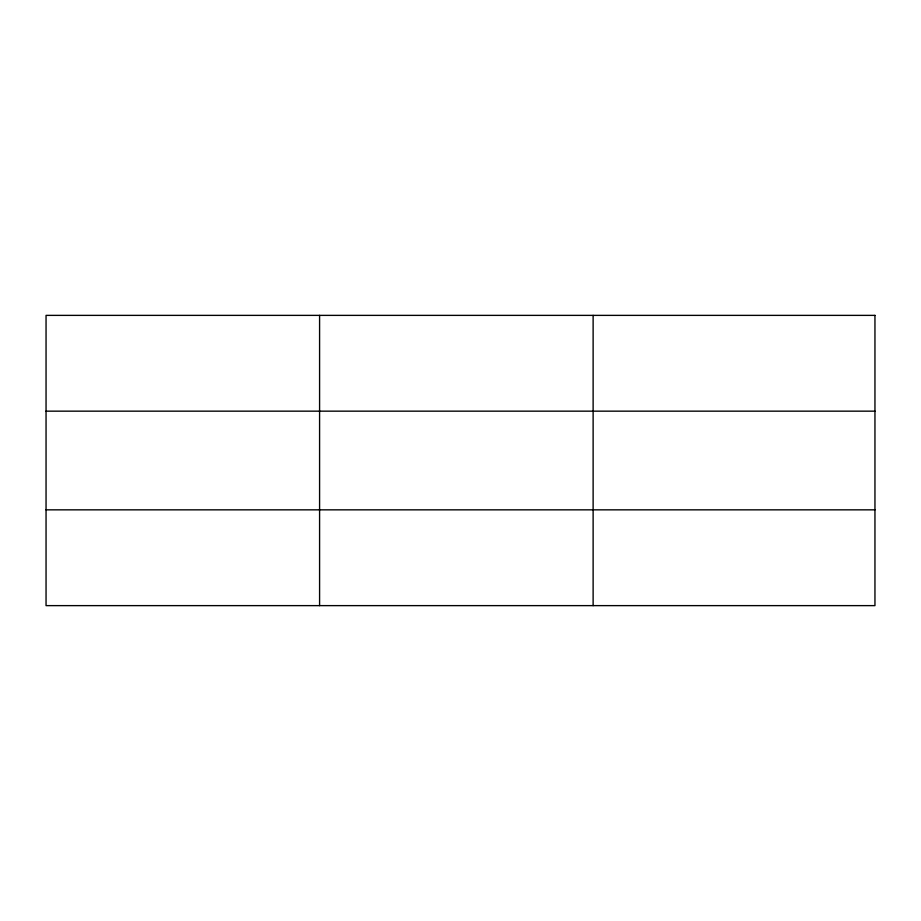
<?xml version="1.0" encoding="UTF-8"?>
<svg xmlns="http://www.w3.org/2000/svg" width="921" height="921" viewBox="0 0 921 921"><rect width="100%" height="100%" fill="white"/><g stroke="black" fill="none" stroke-linecap="round" stroke-linejoin="round"><path stroke-width="1.38" d="M319.587 315.373L319.587 605.627M593.124 315.373L593.124 605.627M46.05 411.157L874.95 411.157M46.05 509.843L874.95 509.843M874.95 315.373L874.95 605.627L46.05 605.627L46.05 315.373L874.95 315.373"/></g></svg>
